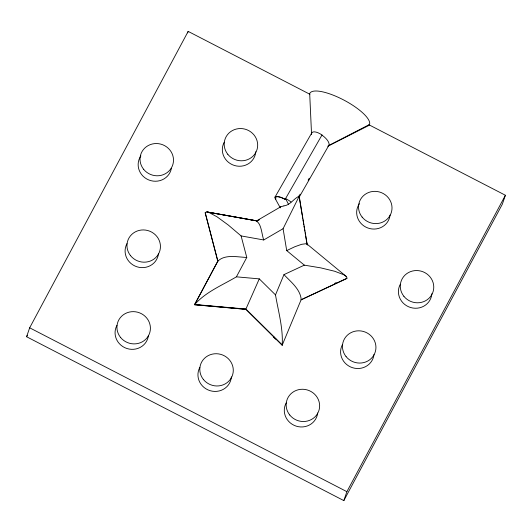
<?xml version="1.0" encoding="UTF-8"?>
<svg xmlns="http://www.w3.org/2000/svg" width="532" height="532" viewBox="0 0 532 532"><rect width="100%" height="100%" fill="white"/><g stroke="black" fill="none" stroke-linecap="round" stroke-linejoin="round"><path stroke-width="0.8" d="M301.105 299.822L346.844 278.509L346.984 277.837L346.132 276.347L343.752 274.725L334.695 271.26L320.736 267.869L304.344 265.149L286.708 250.585L283.084 228.7L299.317 195.995M282.186 345.195C283.263 328.297 278.303 311.466 275.503 294.901L259.277 278.874L236.414 276.833C222.157 285.292 205.552 292.015 194.566 304.696L245.817 309.272L282.166 345.255L301.205 299.536C300.361 289.162 290.685 281.747 283.955 274.632L275.503 294.901M368.915 124.761L505.4 195.257L502.334 204.188L343.832 500.605L26.6 336.743L29.666 327.812L188.168 31.395L309.897 94.277M187.663 32.884L188.168 31.395M283.084 228.7L263.732 239.965L241.096 235.915L228.248 225.003L217.036 216.817L208.95 212.448L206.456 211.935L205.206 212.614L217.781 261.305L194.546 304.756L245.797 309.331L259.277 278.874M217.801 261.245C224.896 253.964 237.545 257.149 246.775 257.448L236.414 276.833M301.132 299.762L346.924 278.289M343.832 500.605L346.891 491.674L505.4 195.257M311.526 133.771L309.697 93.699A33.669 9.955 28 0 1 342.887 99.564A33.669 9.955 28 0 1 369.541 124.455L369.108 125.313L328.064 146.107M311.572 133.239L311.459 133.632A10.766 4.429 37.5 0 0 311.433 134.51M26.6 336.743L27.385 335.28M194.566 304.696L217.881 261.019L205.146 212.753M299.516 196.581L328.956 145.163A10.76 4.429 36.3 0 0 322.419 135.467M311.779 132.867L274.964 197.192M299.044 196.082L300.141 194.167M308.148 180.155L309.238 178.247M280.298 207.846L275.33 198.822A10.52 3.092 29.8 0 1 285.185 199.281L321.973 135.022L322.478 135.367M298.625 196.468C293.332 199.054 290.159 205.139 283.982 205.884M256.311 221.039C261.558 223.799 261.684 234.512 263.732 239.965M256.344 221.006L280.776 206.775L283.855 205.911M257.308 220.993L259.456 219.743M280.776 206.775L280.191 207.673M286.708 250.585L294.821 246.735L301.644 244.308L306.006 243.723L307.157 244.135L307.509 244.973M369.56 124.468L328.763 145.515A10.587 4.502 36.1 0 1 327.945 146.2M283.955 274.632L304.344 265.149M335.872 283.39L335.014 283.277A3.677 0.878 41.5 0 0 335.958 283.396M194.645 304.47L245.89 309.045L282.266 344.969M256.976 220.886L206.782 211.935L256.643 220.853L207.786 212.095M29.666 327.812L346.891 491.674M285.185 199.281L285.684 199.567L281.089 197.525L277.378 196.694L275.516 197.319L275.869 199.114M273.721 336.909L274.086 337.188M346.132 276.347L307.27 244.255M288.51 204.368L285.584 198.589A10.534 3.119 27.3 0 1 291.011 201.994M241.096 235.915L246.775 257.448M299.257 196.574L307.243 244.813M299.183 196.8L302.203 215.261M302.429 216.424L302.715 218.326M302.974 219.689L303.22 221.392M303.473 222.921L303.785 224.597M303.985 225.987L304.324 227.869M304.597 229.505L304.869 231.141M305.135 232.77L305.408 234.406M305.681 236.042L307.024 244.381M335.02 283.224A1.589 0.472 -28.9 0 1 336.237 282.964M336.051 283.137A2.487 0.618 -24.3 0 1 335.832 283.41M298.272 196.787A11.258 0.638 -39.3 0 1 298.991 196.281M299.15 195.71A9.569 0.412 60.4 0 1 299.33 196.554M311.599 133.259A10.447 4.316 37.1 0 1 321.986 134.982M276.181 339.336A6.477 6.178 18.9 0 1 273.767 337.069M390.062 215.068A16.825 16.046 18.9 0 1 367.778 227.962A16.825 16.046 18.9 0 1 359.413 203.683M373.983 354.531A16.825 16.046 18.9 0 1 352.503 367.698A16.825 16.046 18.9 0 1 342.488 344.517M317.677 412.978A16.825 16.046 18.9 0 1 296.198 426.145A16.825 16.046 18.9 0 1 286.183 402.963M255.772 151.706A16.825 16.046 18.9 0 1 234.512 165.512A16.825 16.046 18.9 0 1 224.225 142.244M431.858 293.717A16.825 16.046 18.9 0 1 410.604 307.516A16.825 16.046 18.9 0 1 400.31 284.248M148.455 335.366A16.825 16.046 18.9 0 1 126.975 348.527A16.825 16.046 18.9 0 1 116.96 325.345M231.38 376.889A16.825 16.046 18.9 0 1 210.12 390.688A16.825 16.046 18.9 0 1 199.833 367.426M171.384 168.351A16.825 16.046 18.9 0 1 148.727 179.936A16.825 16.046 18.9 0 1 140.9 155.869M158.483 253.651A16.825 16.046 18.9 0 1 136.997 266.811A16.825 16.046 18.9 0 1 126.988 243.629M362.132 217.096A16.825 16.046 18.9 0 0 390.827 213.884A16.825 16.046 18.9 0 0 372.872 191.453A16.825 16.046 18.9 0 0 362.132 217.096M346.053 356.56A16.825 16.046 18.9 0 0 374.754 353.348A16.825 16.046 18.9 0 0 356.792 330.917A16.825 16.046 18.9 0 0 346.053 356.56M289.747 415.007A16.825 16.046 18.9 0 0 318.449 411.795A16.825 16.046 18.9 0 0 300.487 389.364A16.825 16.046 18.9 0 0 289.747 415.007M227.789 154.287A16.825 16.046 18.9 0 0 256.49 151.075A16.825 16.046 18.9 0 0 238.529 128.644A16.825 16.046 18.9 0 0 227.789 154.287M403.881 296.291A16.825 16.046 18.9 0 0 432.576 293.079A16.825 16.046 18.9 0 0 414.621 270.648A16.825 16.046 18.9 0 0 403.881 296.291M120.525 337.388A16.825 16.046 18.9 0 0 149.226 334.176A16.825 16.046 18.9 0 0 131.264 311.745A16.825 16.046 18.9 0 0 120.525 337.388M203.397 379.469A16.825 16.046 18.9 0 0 232.098 376.257A16.825 16.046 18.9 0 0 214.137 353.827A16.825 16.046 18.9 0 0 203.397 379.469M143.613 169.282A16.825 16.046 18.9 0 0 172.315 166.07A16.825 16.046 18.9 0 0 154.353 143.64A16.825 16.046 18.9 0 0 143.613 169.282M130.553 255.673A16.825 16.046 18.9 0 0 159.254 252.467A16.825 16.046 18.9 0 0 141.293 230.037A16.825 16.046 18.9 0 0 130.553 255.673"/></g></svg>
